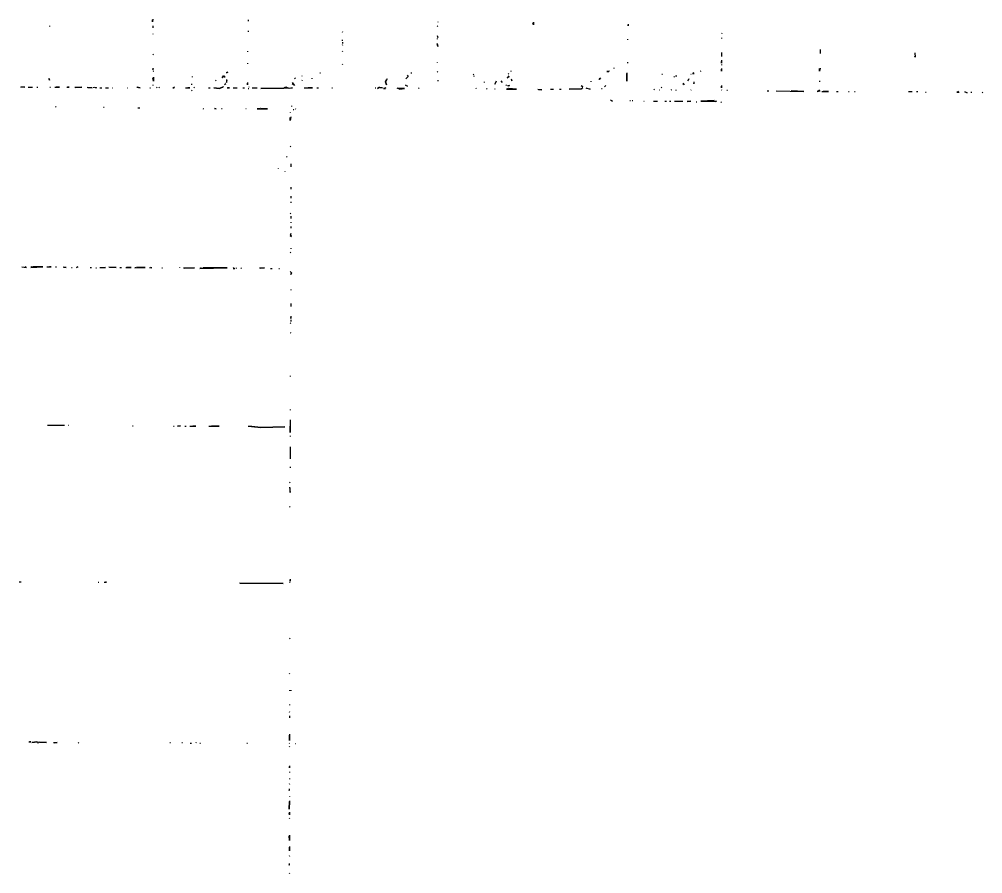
# Model space of a CAD drawing. Extents: x 1 to 1989, y -9 to 1002.
# Drawn here: x 1288 to 1554.7, y 298.2 to 534.7 of the extents above; entities that cross this region are included whole.
import ezdxf

# ---------------------------------------------------------------- set-up
doc = ezdxf.new("R2010")
doc.units = 0
doc.layers.add('LINEWORK', color=4, linetype='CONTINUOUS')

msp = doc.modelspace()

# ---------------------------------------------------------------- linework, layer by layer
at = {"layer": 'LINEWORK'}
for points in [[(1325, 534.6667), (1324.8333, 534), (1324.8333, 534.5)], [(1351.3333, 534.5), (1351.3333, 534.1667)], [(1403.8333, 534), (1403.8333, 533.8333)], [(1430.3333, 533.8333), (1430.3333, 533.1667), (1430.1667, 533.6667)], [(1296.3333, 532.8333), (1296.3333, 532.6667)], [(1325, 532.8333), (1325, 532.3333)], [(1351.3333, 531.5), (1351.3333, 531.1667)], [(1377.5, 531.1667), (1377.3333, 531)], [(1403.8333, 532.8333), (1403.6667, 532.6667)], [(1456.5, 533.3333), (1456.5, 532.8333), (1456.5, 533.1667)], [(1482.5, 530.8333), (1482.3333, 530.6667)], [(1325, 530.6667), (1325, 530.5)], [(1377.3333, 529), (1377.3333, 528.6667)], [(1377.5, 528.3333), (1377.5, 528)], [(1403.6667, 530.1667), (1403.8333, 529.6667), (1403.8333, 530)], [(1403.6667, 529.3333), (1403.6667, 529.1667)], [(1456.3333, 529.1667), (1456.3333, 529)], [(1482.3333, 529.5), (1482.3333, 529.3333)], [(1351.1667, 525.8333), (1351.1667, 525.6667)], [(1377.3333, 527.6667), (1377.5, 527.5)], [(1377.5, 525.8333), (1377.3333, 525.6667)], [(1403.6667, 528), (1403.8333, 527.1667), (1403.6667, 527.8333)], [(1482.3333, 525.5), (1482.3333, 524.3333)], [(1509.6667, 526.3333), (1509.6667, 525.1667)], [(1325.1667, 525), (1325, 524.8333)], [(1403.6667, 522.8333), (1403.6667, 522.6667)], [(1456.3333, 522.8333), (1456.3333, 522.5)], [(1482.3333, 523.3333), (1482.3333, 522.5), (1482.3333, 523)], [(1535.8333, 525.3333), (1536, 524.1667), (1535.8333, 524.5)], [(1325, 521.1667), (1325, 520.6667), (1325.1667, 521)], [(1325.1667, 520.3333), (1325, 520.1667)], [(1351.1667, 522.5), (1351.1667, 522.3333)], [(1377.3333, 522.3333), (1377.5, 522.1667)], [(1403.6667, 520.1667), (1403.8333, 520)], [(1424.1667, 520.3333), (1424, 520.1667)], [(1451.3333, 520.3333), (1450.6667, 520.1667), (1451.1667, 520.1667)], [(1452.6667, 521.1667), (1452.5, 521)], [(1476.6667, 520.3333), (1476.5, 520.1667)], [(1482.3333, 522.1667), (1482.3333, 522)], [(1482.3333, 521), (1482.3333, 520.3333), (1482.3333, 520.8333)], [(1509.6667, 521.1667), (1509.5, 520.3333), (1509.5, 521)], [(1296.1667, 518.3333), (1296.3333, 517.8333), (1296.1667, 518.1667)], [(1325.1667, 518.6667), (1325.1667, 517.5), (1325, 518.5)], [(1335.8333, 518.8333), (1335.8333, 518.6667)], [(1342.3333, 517.8333), (1342.5, 517.6667)], [(1344.5, 519), (1344.1667, 518.5), (1344.5, 519), (1345, 518.6667), (1344.6667, 519)], [(1345.6667, 520), (1345.3333, 519.8333), (1345.8333, 520)], [(1345.3333, 518), (1345.3333, 517.1667), (1345.5, 517.8333)], [(1364.5, 518.5), (1364.1667, 518.1667)], [(1366.1667, 519), (1366.3333, 519)], [(1366.3333, 517.8333), (1366.1667, 517.6667)], [(1369, 518.3333), (1369, 518.1667)], [(1371.1667, 519.8333), (1371.3333, 519.8333)], [(1389.8333, 518.1667), (1389.3333, 517.3333), (1389.6667, 516.5), (1389.3333, 517.3333), (1389.6667, 518)], [(1395.3333, 519.1667), (1395.6667, 518.8333), (1395, 518.1667), (1395.6667, 518.8333)], [(1396.3333, 519.8333), (1396.6667, 519.8333)], [(1403.8333, 517.8333), (1403.8333, 517.5)], [(1413.6667, 519.5), (1413.8333, 519.3333)], [(1413.8333, 519), (1413.8333, 518.8333)], [(1420, 517.5), (1419.6667, 516.6667), (1420, 517.3333)], [(1421.3333, 517.6667), (1421.6667, 517.1667), (1421.5, 517.5)], [(1423.5, 519), (1423, 518.5), (1423.6667, 518.8333)], [(1423.3333, 519.6667), (1423.5, 519.5)], [(1424.1667, 518.1667), (1424.3333, 517.6667), (1424.3333, 518)], [(1446.1667, 517.5), (1446.1667, 517.3333)], [(1448.8333, 518.5), (1448.5, 518), (1448.6667, 518.3333)], [(1456.1667, 519.8333), (1456.1667, 517.5), (1456.1667, 519.6667)], [(1465.8333, 519.5), (1466, 519.5)], [(1469.3333, 518.8333), (1469.1667, 518.6667)], [(1469.6667, 519), (1470, 519)], [(1473.3333, 518.1667), (1473, 517.6667), (1473.3333, 518)], [(1473.8333, 519.5), (1474, 519.5)], [(1474.6667, 519.8333), (1474.3333, 519.6667), (1474.8333, 519.6667)], [(1509.5, 517.6667), (1509.5, 517.3333)], [(1288.3333, 516), (1289.5, 515.8333), (1288.5, 515.8333)], [(1290.5, 515.8333), (1291.6667, 515.8333)], [(1292.8333, 515.8333), (1293.1667, 515.8333)], [(1296.5, 515.8333), (1296.6667, 515.8333)], [(1297.8333, 515.8333), (1299.1667, 515.8333), (1298.1667, 515.8333)], [(1301.1667, 515.8333), (1301.8333, 515.8333), (1301.3333, 515.8333)], [(1303.3333, 515.8333), (1305.3333, 515.8333), (1303.5, 515.6667)], [(1306.8333, 515.8333), (1308.1667, 515.6667), (1307, 515.6667)], [(1308.5, 515.8333), (1308.5, 515.6667)], [(1308.8333, 515.8333), (1309.3333, 515.6667), (1309, 515.6667)], [(1310.3333, 515.6667), (1310.8333, 515.6667)], [(1311.8333, 515.6667), (1312.6667, 515.6667)], [(1313.6667, 515.6667), (1313.8333, 515.6667)], [(1317.8333, 515.6667), (1318, 515.6667)], [(1320.5, 515.8333), (1321.5, 515.6667), (1320.6667, 515.8333)], [(1324.1667, 515.6667), (1324.3333, 515.6667)], [(1325, 516.5), (1325, 516.3333)], [(1326.1667, 515.8333), (1326, 515.6667)], [(1326.8333, 515.8333), (1326.6667, 515.6667)], [(1331, 515.8333), (1330.5, 515.6667), (1330.8333, 515.6667)], [(1334, 515.6667), (1335.1667, 515.6667), (1334.6667, 515.6667)], [(1335.6667, 516.8333), (1335.6667, 516.5)], [(1335.6667, 515), (1335.8333, 514.8333)], [(1336.5, 515.8333), (1336.3333, 515.6667)], [(1340.3333, 515.6667), (1340.8333, 515.6667)], [(1344.5, 516), (1343.3333, 515.5), (1341.8333, 515.6667), (1343.3333, 515.5), (1344.3333, 515.8333)], [(1345.1667, 516.8333), (1344.8333, 516.5)], [(1345.5, 515.6667), (1346.1667, 515.6667), (1345.6667, 515.6667)], [(1347.1667, 515.6667), (1348.3333, 515.6667)], [(1349.8333, 515.6667), (1350.3333, 515.6667)], [(1351.1667, 517.1667), (1351.1667, 516.5), (1351.1667, 517)], [(1351.3333, 515.5), (1351.5, 515.5)], [(1351.5, 516), (1351.6667, 516)], [(1352.5, 515.6667), (1353.8333, 515.6667)], [(1361.6667, 515.8333), (1361.1667, 515.5), (1354.8333, 515.5), (1363.6667, 515.6667), (1362.6667, 515.5), (1361.8333, 515.8333)], [(1363.5, 517.1667), (1364.1667, 516.3333), (1363.5, 516.8333)], [(1366.8333, 515.6667), (1369.1667, 515.6667), (1368, 515.6667)], [(1370.3333, 515.6667), (1370.8333, 515.6667)], [(1374.5, 515.6667), (1374.6667, 515.6667)], [(1386.5, 515.6667), (1386.6667, 515.6667)], [(1387.6667, 515.8333), (1387.1667, 515.5), (1387.6667, 515.8333), (1388.5, 515.6667), (1387.8333, 515.6667)], [(1389.5, 515.6667), (1388.8333, 515.5), (1389.3333, 515.5)], [(1392.5, 515.6667), (1393.3333, 515.3333), (1394.6667, 515.5), (1392.6667, 515.5)], [(1394.8333, 516.5), (1395.5, 516.1667), (1395, 516.3333)], [(1398.5, 515.6667), (1398.6667, 515.5)], [(1414.3333, 515.6667), (1414.5, 515.5)], [(1416.6667, 517.3333), (1416.6667, 517.1667)], [(1417.5, 515.5), (1417.3333, 515.3333)], [(1419.5, 515.5), (1419.6667, 515.3333)], [(1422.6667, 516.5), (1422.8333, 516.3333)], [(1423.3333, 515.5), (1422.8333, 515.3333), (1425.6667, 515.3333), (1423.5, 515.5)], [(1423.1667, 516.3333), (1423.6667, 516.3333), (1423.3333, 516.1667)], [(1431.5, 515.3333), (1432.6667, 515.1667), (1431.6667, 515.1667)], [(1435, 515.3333), (1435.8333, 515.3333)], [(1437.5, 515.3333), (1438, 515.3333)], [(1444, 515.6667), (1443.5, 515.3333), (1440.1667, 515.3333), (1443.8333, 515.5)], [(1443.5, 516.3333), (1444, 516), (1443.6667, 516.1667)], [(1444.8333, 515.6667), (1446, 515.3333), (1445, 515.5)], [(1449.1667, 515.5), (1449.3333, 515.5)], [(1450.3333, 516.3333), (1450, 516)], [(1463.8333, 515.3333), (1463.6667, 515.1667)], [(1465.1667, 515.1667), (1465.3333, 515.1667)], [(1465.8333, 515.8333), (1465.6667, 515.6667)], [(1468.5, 515.1667), (1468.3333, 515)], [(1469.6667, 515.1667), (1469.8333, 515)], [(1471.6667, 517), (1472, 516.5), (1471.6667, 516.8333)], [(1474, 515.1667), (1473.8333, 515)], [(1474.6667, 517.3333), (1474.6667, 516.8333), (1474.8333, 517.1667)], [(1482.3333, 516.3333), (1482.3333, 515.6667), (1482.3333, 516.1667)], [(1482.3333, 515.1667), (1482.5, 515)], [(1483.8333, 515), (1484, 515)], [(1495, 514.8333), (1495.5, 514.8333)], [(1497.5, 514.8333), (1505.1667, 514.6667), (1501.6667, 514.8333)], [(1509.5, 515), (1508.8333, 514.6667), (1509.6667, 514.8333)], [(1451.6667, 512.3333), (1452.1667, 512), (1451.8333, 512.1667)], [(1457, 512.1667), (1457.1667, 512.1667)], [(1457.6667, 512.1667), (1457.8333, 512.1667)], [(1480.3333, 512.1667), (1476.6667, 512), (1481, 512), (1480.6667, 511.8333)], [(1510.1667, 514.6667), (1512, 514.6667), (1510.5, 514.6667)], [(1514.1667, 514.6667), (1514.6667, 514.6667)], [(1517.5, 514.6667), (1517.6667, 514.6667)], [(1519.1667, 514.6667), (1519.3333, 514.6667)], [(1534.1667, 514.6667), (1535.1667, 514.6667)], [(1536.3333, 514.6667), (1536.6667, 514.6667)], [(1538.8333, 514.5), (1539, 514.5)], [(1548, 514.6667), (1547.5, 514.5), (1548.1667, 514.5)], [(1549.6667, 514.6667), (1550.3333, 514.3333), (1549.8333, 514.5)], [(1551.3333, 514.5), (1551.6667, 514.5)], [(1554.5, 514.5), (1554.6667, 514.3333)], [(1298, 510.5), (1298.1667, 510.3333)], [(1311.3333, 510.3333), (1311.5, 510.3333)], [(1320.8333, 510.1667), (1321.3333, 510.1667)], [(1338.8333, 510), (1339, 509.8333)], [(1342, 510), (1342.5, 509.8333), (1342.1667, 510)], [(1344, 510), (1344.1667, 510)], [(1350.6667, 510), (1350.8333, 510)], [(1354.6667, 510), (1353.8333, 509.8333), (1356.6667, 509.8333), (1354.8333, 510)], [(1363.3333, 510.6667), (1363.3333, 510.5)], [(1363.8333, 509.6667), (1364, 509.6667)], [(1364.5, 509.8333), (1364.3333, 509.6667)], [(1460.8333, 512), (1461, 512)], [(1463.5, 512), (1464.6667, 512)], [(1466.6667, 512), (1467.1667, 512)], [(1468, 512), (1468.3333, 512)], [(1469.3333, 512), (1471.6667, 512)], [(1472.8333, 512), (1473.8333, 512), (1473, 511.8333)], [(1475.3333, 511.8333), (1475.5, 511.8333)], [(1482.1667, 511.8333), (1482.3333, 511.6667)], [(1363, 509), (1363, 508.8333)], [(1363.1667, 507.6667), (1363, 506.6667), (1363, 507.5)], [(1363.1667, 499.5), (1363, 499.3333)], [(1362, 496.6667), (1362.1667, 496.5)], [(1359.6667, 493.5), (1359.6667, 493.3333)], [(1363.1667, 494.6667), (1363.1667, 493.8333)], [(1361.5, 492.6667), (1361.5, 492.5)], [(1363.1667, 488.1667), (1363.1667, 487.6667)], [(1363.1667, 485.6667), (1363.1667, 485.1667)], [(1363.1667, 484.1667), (1363.1667, 483.8333)], [(1363, 481), (1363.1667, 480.8333)], [(1363.1667, 480.1667), (1363.1667, 479.5)], [(1363.1667, 478.5), (1363.1667, 478.3333)], [(1363.1667, 475.3333), (1363, 474.8333), (1363.3333, 474.5), (1363.1667, 475)], [(1363.1667, 477.3333), (1363.1667, 476.8333)], [(1363.1667, 470.1667), (1363, 470)], [(1363.1667, 471.3333), (1363.1667, 471.1667)], [(1288.6667, 466.1667), (1290, 466), (1289.6667, 466.1667)], [(1291.5, 466.1667), (1291.1667, 466), (1294.5, 466.1667), (1291.6667, 466.1667)], [(1295.6667, 466.1667), (1296.8333, 466.1667), (1296.3333, 466.1667)], [(1298, 466.1667), (1298.3333, 466.1667)], [(1300.1667, 466.1667), (1301, 466), (1300.3333, 466)], [(1302.5, 466), (1302.6667, 466)], [(1304.1667, 466.1667), (1303.8333, 466), (1304.3333, 466.1667)], [(1307.6667, 466), (1308, 466)], [(1309.1667, 465.8333), (1309.3333, 465.8333)], [(1310.3333, 466), (1311.8333, 466), (1310.5, 465.8333)], [(1312.8333, 466.1667), (1314.8333, 466), (1313, 466)], [(1315.8333, 466), (1316.3333, 466)], [(1317.5, 466), (1319, 466), (1317.6667, 466)], [(1320.3333, 466), (1320, 465.8333), (1322.8333, 466), (1320.5, 466)], [(1324, 466), (1324.6667, 465.8333), (1324.3333, 466)], [(1327.5, 465.8333), (1327.6667, 465.8333)], [(1332.3333, 466), (1332.3333, 465.8333)], [(1333.5, 465.8333), (1336.5, 465.8333), (1333.6667, 465.6667)], [(1338.3333, 465.8333), (1338, 465.6667), (1345.5, 465.8333), (1338.8333, 465.8333)], [(1347.5, 465.8333), (1347.1667, 465.6667), (1347.6667, 465.6667)], [(1348, 465.8333), (1348, 465.6667)], [(1349.3333, 465.8333), (1349.5, 465.6667)], [(1354.5, 465.8333), (1355.8333, 465.8333), (1354.6667, 465.6667)], [(1357.5, 465.6667), (1358, 465.6667)], [(1359.8333, 465.6667), (1360, 465.6667)], [(1363, 464.8333), (1363.3333, 464.5), (1363.1667, 464), (1363.3333, 464.5)], [(1363.1667, 459.8333), (1363.1667, 459.6667)], [(1363.1667, 456), (1363.1667, 455.1667)], [(1363.1667, 452.5), (1363.1667, 451.8333), (1363.1667, 452.1667)], [(1363.1667, 451.5), (1363.1667, 451)], [(1363.1667, 450.6667), (1363, 450.5)], [(1363, 448), (1363.1667, 447.8333)], [(1363, 436), (1363, 435.8333)], [(1363, 426.6667), (1363, 426.5)], [(1295.8333, 422.3333), (1300.5, 422.3333)], [(1301.5, 422.3333), (1301.6667, 422.3333)], [(1319.3333, 422.1667), (1319.5, 422.1667)], [(1330.6667, 422), (1330.8333, 422)], [(1332.5, 422.1667), (1331.8333, 422), (1332.6667, 422.1667)], [(1333.8333, 422), (1334.1667, 422)], [(1335.1667, 422), (1336.8333, 422), (1336, 422)], [(1340.5, 422), (1343.3333, 422), (1341.1667, 422)], [(1351.3333, 422), (1354.8333, 421.6667), (1361.5, 421.8333), (1354.8333, 421.6667), (1351.5, 422)], [(1363, 423.8333), (1363, 420.3333), (1363, 422)], [(1363, 419.3333), (1363, 419.1667)], [(1363, 416.3333), (1363, 413)], [(1363, 410.8333), (1363, 410.5)], [(1362.8333, 406.5), (1363, 406.3333)], [(1362.8333, 405.1667), (1363, 403.6667), (1363, 405)], [(1362.8333, 399.8333), (1363, 399.6667)], [(1288, 379), (1288.5, 379)], [(1309.8333, 378.8333), (1310, 378.8333)], [(1311.5, 378.8333), (1312.1667, 378.8333), (1311.8333, 378.8333)], [(1362.8333, 378.8333), (1363, 378.8333)], [(1363, 379.6667), (1363, 379.1667), (1363, 379.5)], [(1349, 378.6667), (1361, 378.5), (1349.1667, 378.5)], [(1363, 363.3333), (1362.8333, 363.1667)], [(1362.6667, 353.6667), (1362.8333, 353.5)], [(1362.8333, 349), (1362.8333, 348.8333)], [(1363.1667, 349), (1363.1667, 348.8333)], [(1362.8333, 345), (1362.8333, 344.8333)], [(1362.8333, 343), (1362.6667, 342.8333)], [(1362.8333, 341.8333), (1362.8333, 341.3333)], [(1362.8333, 336.8333), (1362.8333, 335), (1362.8333, 336.5)], [(1290.6667, 334.6667), (1291.1667, 334.6667), (1290.8333, 334.6667)], [(1292.8333, 334.6667), (1291.5, 334.5), (1293, 334.6667), (1293.3333, 334.3333), (1293, 334.6667)], [(1293.5, 334.6667), (1295.5, 334.5), (1293.6667, 334.5)], [(1297.5, 334.5), (1298.5, 334.5), (1297.6667, 334.3333)], [(1304.5, 334.5), (1304.3333, 334.3333)], [(1329.6667, 334.5), (1329.8333, 334.5)], [(1333, 334.5), (1333.1667, 334.5)], [(1335.3333, 334.3333), (1335.6667, 334.3333)], [(1337, 334.5), (1336.8333, 334.3333)], [(1338, 334.3333), (1338.1667, 334.3333)], [(1351, 334.3333), (1351.1667, 334.3333)], [(1362.6667, 334.3333), (1362.8333, 334.1667)], [(1362.6667, 333.5), (1362.8333, 333.3333)], [(1364.3333, 334.1667), (1364.5, 334.1667)], [(1362.8333, 328), (1362.8333, 327.5), (1362.8333, 327.8333)], [(1362.8333, 326.3333), (1362.8333, 326.1667)], [(1362.6667, 323.1667), (1362.8333, 323)], [(1362.8333, 324.5), (1362.8333, 324.3333)], [(1362.6667, 321.6667), (1362.6667, 321.1667), (1362.8333, 321.5)], [(1362.8333, 318.3333), (1362.6667, 316), (1362.8333, 318.1667)], [(1362.8333, 319.6667), (1362.8333, 319.5)], [(1362.8333, 315.1667), (1362.8333, 314.5), (1362.6667, 315)], [(1362.8333, 313.5), (1362.6667, 313.3333)], [(1362.8333, 308.8333), (1362.8333, 307.3333), (1362.6667, 308.6667)], [(1362.8333, 305.6667), (1362.8333, 304.5), (1362.8333, 305.5)], [(1362.6667, 303.1667), (1362.8333, 303)], [(1362.6667, 301), (1362.6667, 300.5), (1362.8333, 300.8333)], [(1362.8333, 298.3333), (1362.6667, 298.1667)]]:
    msp.add_lwpolyline(points, dxfattribs=at)

doc.saveas('drawing.dxf')
